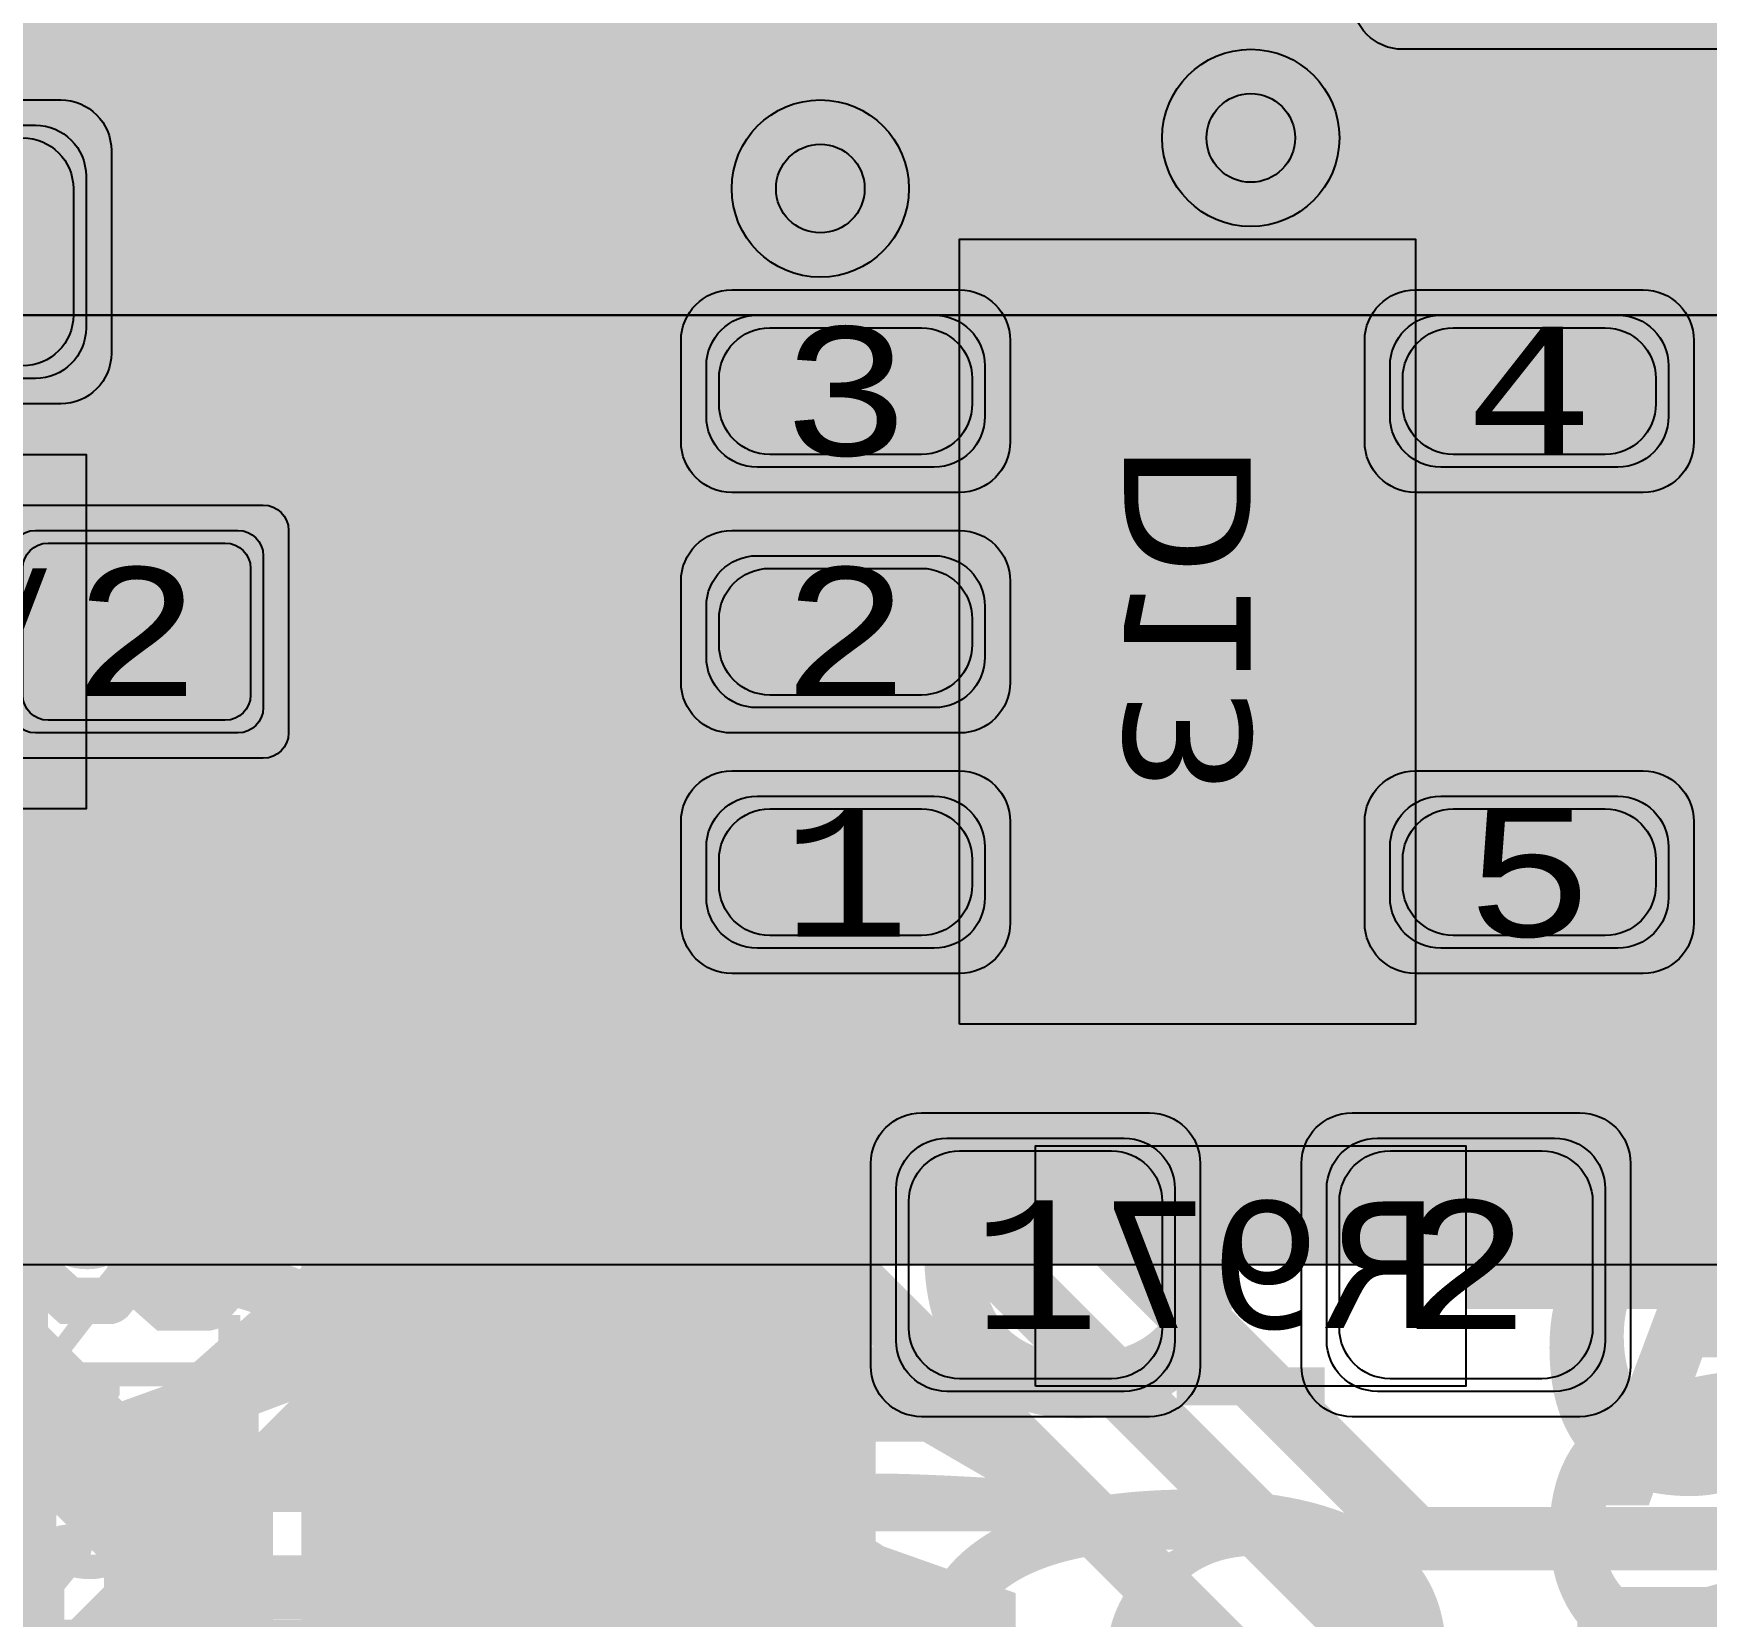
# Model space of a CAD drawing. Extents: x -98 to 119, y -207 to 98.
# Drawn here: x 42.19 to 48.8, y 4.36 to 10.61 of the extents above; entities that cross this region are included whole.
import ezdxf
from ezdxf.enums import TextEntityAlignment as Align

# ---------------------------------------------------------------- set-up
doc = ezdxf.new("R2010")
doc.units = 0
doc.header["$MEASUREMENT"] = 0
for name, color, linetype in [('ASSEMBLY_OUTLINES_BTM', 191, 'CONTINUOUS'), ('ASSEMBLY_PART_NUMBERS_BTM', 191, 'CONTINUOUS'), ('ASSEMBLY_REF_DES_BTM', 191, 'CONTINUOUS'), ('BOARD_OUTLINE', 10, 'CONTINUOUS'), ('DRILL_DRAWING', 21, 'CONTINUOUS'), ('GENERATED_SILKSCREEN_BTM', 255, 'CONTINUOUS'), ('MANUFACTURING_OUTLINES', 10, 'CONTINUOUS'), ('PART_PADS_SMD_BTM', 230, 'CONTINUOUS'), ('PIN_NUMBERS_BTM', 8, 'CONTINUOUS'), ('PIN_NUMBERS_TOP', 8, 'CONTINUOUS'), ('PLACEMENT_OUTLINES_BTM', 222, 'CONTINUOUS'), ('PLANE_DATA_LAYER_BOTTOM', 230, 'CONTINUOUS'), ('PLANE_DATA_LAYER_TOP', 150, 'CONTINUOUS'), ('PLANE_SHAPES_LAYER_BOTTOM', 230, 'CONTINUOUS'), ('PLANE_SHAPES_LAYER_TOP', 150, 'CONTINUOUS'), ('ROUTE_BORDER', 151, 'CONTINUOUS'), ('SILKSCREEN_OUTLINES_BTM', 211, 'CONTINUOUS'), ('SILKSCREEN_REF_DES_BTM', 211, 'CONTINUOUS'), ('SOLDERMASK_PADS_BTM', 12, 'CONTINUOUS'), ('SOLDERPASTE_PADS_BTM', 12, 'CONTINUOUS'), ('TRACES_LAYER_BOTTOM', 230, 'CONTINUOUS'), ('TRACES_LAYER_TOP', 150, 'CONTINUOUS'), ('VIA_HOLES_LAYER_BOTTOM', 30, 'CONTINUOUS'), ('VIA_HOLES_LAYER_TOP', 30, 'CONTINUOUS'), ('VIA_PADS_LAYER_BOTTOM', 230, 'CONTINUOUS'), ('VIA_PADS_LAYER_TOP', 150, 'CONTINUOUS')]:
    doc.layers.add(name, color=color, linetype=linetype)
doc.styles.add('COURIER_NEW', font='COUR.TTF')
doc.styles.add('VERDANA', font='verdana.TTF')
doc.styles.add('VERIBEST_GERBER_0', font='txt')

msp = doc.modelspace()

# ---------------------------------------------------------------- hatches: boundary and pattern name
at = {"layer": 'PLANE_DATA_LAYER_BOTTOM'}
h = msp.add_hatch(color=256, dxfattribs=at)
h.paths.add_polyline_path([(-96.5, 0, -1), (96.5, 0, -1)], flags=0)
h.paths.add_polyline_path([(92.251979, -7.43598, 0.72698816), (92.479659, -3.637852, -0.30860979), (92.431259, -3.566904, -0.00963525), (92.431316, -3.563968, 0.00963501), (92.5, -0.000006), (92.5, 0.000001, 0.05332526), (90.407665, 19.562826, -0.05332692), (90.405941, 19.578942), (90.405941, 19.578943, -0.23821791), (90.436919, 19.640273, 0.66175504), (89.584154, 23.221888, -0.29529758), (89.523137, 23.277841, 0.02240102), (87.08146, 31.194059, -0.0862063), (87.076996, 31.219756), (87.076996, 31.219757, -0.21018391), (87.101696, 31.275919, 0.67938251), (85.774921, 34.749845, -0.30186499), (85.705267, 34.797373, 0.04791583), (77.514669, 50.475005, -0.14530744), (77.502324, 50.516585, -0.1239887), (77.511414, 50.552678, 0.60660899), (75.516892, 53.486368, -0.27423899), (75.44586, 53.517962, 0.02152308), (70.565432, 59.806101, -0.17759524), (70.547363, 59.855368), (70.547363, 59.855369, -0.1118333), (70.5548, 59.888203, 0.66175545), (68.116894, 62.64715, -0.29529737), (68.036725, 62.667806, 0.05833458), (51.722715, 76.687749, -0.24933783), (51.689123, 76.750923), (51.689123, 76.750924, -0.06075989), (51.691357, 76.76924, 0.7149664), (48.509213, 78.818582, -0.31487112), (48.42205, 78.81342, 0.02280668), (41.042088, 82.896302, -0.28513695), (40.999698, 82.964591), (40.999698, 82.964596, -0.00424702), (40.999709, 82.965891, 0.64704661), (37.697353, 84.5176, -0.28975486), (37.616734, 84.505806, 0.05294354), (19.031563, 90.52099, -0.30833592), (18.972104, 90.582877, 0.69698225), (15.284156, 91.27756, -0.30833961), (15.206255, 91.241547, 0.02237069), (6.993138, 92.235275, -0.31520437), (6.925536, 92.290658, 0.71588806), (3.14462, 92.496703, -0.31520526), (3.0714, 92.448994, 0.06346806), (-20.215283, 90.264015, -0.32014225), (-20.296827, 90.298428, 0.72963938), (-23.995319, 89.386755, -0.32014403), (-24.051528, 89.318386, 0.01866354), (-30.645576, 87.275991, -0.30986574), (-30.72878, 87.298418, 0.70117084), (-34.249879, 85.978007, -0.00275269), (-34.249874, 85.977168, -0.30685575), (-34.29782, 85.9064, 0.04916641), (-50.410548, 77.556603, -0.32354836), (-50.499711, 77.561018, 0.73921276), (-53.660594, 75.408706, -0.07516987), (-53.657188, 75.386179), (-53.657188, 75.386178, -0.24247942), (-53.68916, 75.324127, 0.01996774), (-59.527063, 70.80098, -0.29848709), (-59.610009, 70.791065, 0.55672441), (-62.5, 69), (-62.5, 68.999999, 0.08270852), (-62.392031, 68.351756, -0.29848757), (-62.412702, 68.270818, 0.06718659), (-78.279974, 49.27977, -0.27781781), (-78.350169, 49.24438, 0.43635087), (-80.5, 47.25), (-80.5, 47.249999, 0.14146633), (-80.192238, 46.184011, -0.14146588), (-80.180512, 46.143397), (-80.180512, 46.143396, -0.13119073), (-80.190652, 46.105416, 0.01929482), (-83.506407, 39.786053, -0.3122068), (-83.581614, 39.742899, 0.43912347), (-85.75, 37.75, 0.20482962), (-85.131688, 36.303992, -0.20483071), (-85.10813, 36.248899), (-85.10813, 36.248898, -0.10091901), (-85.114214, 36.219062, 0.04809776), (-90.466303, 19.289839, -0.31487042), (-90.530154, 19.230281, 0.71496565), (-91.24073, 15.512631, -0.26937831), (-91.202277, 15.446437), (-91.202277, 15.446436, -0.04192983), (-91.203345, 15.433723, 0.01884133), (-92.106444, 8.523669, -0.32827121), (-92.166453, 8.456161, 0.35402801), (-93.75, 6.5), (-93.75, 6.499999, 0.3147083), (-92.438077, 4.622088, -0.31470689), (-92.388093, 4.55054), (-92.388093, 4.550537, -0.01228575), (-92.388185, 4.546794, 0.01229418), (-92.5, 0.00001), (-92.5, -0.000004, 0.05293339), (-90.438132, -19.421494, -0.32940864), (-90.475468, -19.504015, 0.27173254), (-91.5, -21.25, 0.40159771), (-89.586502, -23.248128, -0.32940451), (-89.516056, -23.305059, 0.02130735), (-87.207653, -30.839509, -0.32217733), (-87.232533, -30.924924, 0.23066593), (-88, -32.499999), (-88, -32.5, 0.43149503), (-85.882787, -34.496562, -0.3221788), (-85.807634, -34.544174, 0.04801617), (-77.643233, -50.277018, -0.30387878), (-77.644537, -50.3618, 0.152519), (-78, -51.499999), (-78, -51.5, 0.48198292), (-75.552374, -53.449264, -0.30388342), (-75.473145, -53.479475, 0.02199125), (-70.483925, -59.90214, -0.3186215), (-70.47622, -59.989968, 0.72539906), (-67.952631, -62.834176, -0.31862421), (-67.866344, -62.852281, 0.06239253), (-50.265124, -77.650932, -0.25435623), (-50.230332, -77.714899), (-50.230332, -77.7149, -0.03445317), (-50.231054, -77.725364, 0.03445193), (-50.25, -78), (-50.25, -78.000001, 0.60330822), (-47.119729, -79.649997, -0.29136265), (-47.037917, -79.64725, 0.02294124), (-39.54278, -83.621879, -0.2900128), (-39.499155, -83.690765), (-39.499155, -83.690766, -0.00713035), (-39.499186, -83.692939, 0.00713296), (-39.5, -83.749994), (-39.5, -83.75, 0.65808296), (-36.126004, -85.203319, -0.29776298), (-36.043963, -85.188513, 0.04901634), (-18.771876, -90.575199, -0.30186131), (-18.712566, -90.635139, 0.67938177), (-15.056336, -91.31372, -0.30186438), (-14.979467, -91.279054, 0.02174912), (-6.993138, -92.235275, -0.31520437), (-6.925536, -92.290658, 0.71588806), (-3.14462, -92.496703, -0.31520526), (-3.0714, -92.448994, 0.06250827), (19.869968, -90.340657, -0.3455664), (19.954737, -90.381493, 0.79435682), (23.75, -89.500001), (23.75, -89.499973, 0.00508686), (23.749586, -89.459281, -0.34558849), (23.806159, -89.384097, 0.02146945), (31.383958, -87.013201, -0.31444693), (31.468175, -87.035889, 0.70013084), (35, -85.75), (35, -85.749988, 0.00909926), (34.998675, -85.677212, -0.00905723), (34.998625, -85.674452), (34.998625, -85.674439, -0.3044722), (35.045955, -85.60392, 0.04798546), (50.721249, -77.353765, -0.31444166), (50.808431, -77.356288, 0.61621831), (54, -75.75), (54, -75.749999, 0.06775817), (53.927211, -75.215343, -0.06775352), (53.924438, -75.194974), (53.924438, -75.194973, -0.24153729), (53.95619, -75.13308, 0.02236582), (60.452055, -70.01285, -0.31311155), (60.538488, -70.003709, 0.71009535), (63.344013, -67.475653, -0.09971759), (63.33807, -67.446151), (63.33807, -67.44615, -0.20692806), (63.362073, -67.390635, 0.05820555), (77.187807, -50.973449, -0.31748667), (77.269693, -50.94147, 0.72222414), (79.294241, -47.729048, -0.17387366), (79.276877, -47.680625, -0.13609457), (79.287761, -47.641379, 0.02052348), (82.926938, -40.980152, -0.3530032), (83.013777, -40.939997, 0.48811211), (85.5, -39), (85.5, -38.999999, 0.2400736), (84.675602, -37.381988, -0.24007295), (84.644192, -37.320342), (84.644192, -37.320341, -0.10410562), (84.650658, -37.289623, 0.05054674), (90.411157, -19.546683, -0.32146983), (90.476988, -19.487077, 0.38127918), (92.25, -17.5, 0.2751437), (91.203224, -15.741772, -0.27514249), (91.163342, -15.674784), (91.163342, -15.674783, -0.04255495), (91.164442, -15.661882, 0.02223578), (92.195155, -7.50356, -0.31919634)], flags=0)
at = {"layer": 'PLANE_DATA_LAYER_TOP'}
h = msp.add_hatch(color=256, dxfattribs=at)
h.paths.add_polyline_path([(48, -1.6738, -0.41421356), (47.9238, -1.75), (43.3262, -1.75, -0.41421356), (43.25, -1.6738), (43.25, 5.749992, 0.41421356), (43.249992, 5.75), (42.38867, 5.75, -0.19891337), (42.334788, 5.772318), (41.003793, 7.103313, -0.13857289), (40.983563, 7.139481, 0.78915542), (39.816437, 7.139481, -0.13857289), (39.796207, 7.103313), (39.715212, 7.022318, -0.19891337), (39.66133, 7), (31.99107, 7, -0.41421356), (31.91487, 7.0762), (31.91487, 7.076201, -0.19890996), (31.937188, 7.130082), (32.220329, 7.413223, 0.19891222), (32.366776, 7.766776), (32.366776, 18.396316, -0.19890996), (32.389094, 18.450197), (33.416579, 19.477682, -0.19891337), (33.470461, 19.5), (34.046107, 19.5, -0.13857401), (34.085987, 19.488731, 0.68080486), (34.97837, 20.15965, -0.06743175), (34.975623, 20.179926, -0.41421356), (35.051823, 20.256126), (37.541395, 20.256126, -0.19891337), (37.595277, 20.233808), (39.02059, 18.808495, -0.19890996), (39.042908, 18.754614), (39.042908, 15.165975, 0.19891237), (39.152743, 14.90081), (39.314695, 14.738859, -0.19890996), (39.337013, 14.684978), (39.337013, 14.684977, -0.26745922), (39.299033, 14.619055, 0.00633186), (39.285984, 14.611268, -0.13856322), (39.246107, 14.6), (37.53867, 14.6, -0.19891337), (37.484788, 14.622318), (34.522318, 17.584788, -0.19890996), (34.5, 17.638669), (34.5, 17.646107, -0.13857401), (34.511269, 17.685987, 0.13857251), (34.6, 18, 1), (33.4, 18, 0.13857251), (33.488731, 17.685987, -0.13857401), (33.5, 17.646107), (33.5, 17.4, 0.19891222), (33.646447, 17.046447), (36.946447, 13.746447, 0.19891222), (37.3, 13.6), (39.246107, 13.6, -0.13857401), (39.285987, 13.588731, 0.42165113), (40.119057, 13.799035, -0.49256871), (40.238859, 13.814695), (40.537003, 13.516551, -0.19890996), (40.559321, 13.46267), (40.559321, 10.178738, 0.19891237), (40.669156, 9.913573), (43.75, 6.83273), (45.477682, 5.105048, -0.19890996), (45.5, 5.051167), (45.5, 4.739242, -0.53839214), (45.393793, 4.669199, 0.5383923), (44, 3.75), (44, 3.749999, 0.96517865), (45.99749, 3.679195, -0.39360831), (46.073499, 3.75), (46.801166, 3.75, -0.19891337), (46.855048, 3.727682), (47.977682, 2.605048, -0.19890996), (48, 2.551167)], flags=0)
h.paths.add_polyline_path([(43.75, 1, -1), (45.75, 1, -1)], flags=0)
at = {"layer": 'PLANE_SHAPES_LAYER_BOTTOM'}
h = msp.add_hatch(color=256, dxfattribs=at)
h.paths.add_polyline_path([(-96.5, 0, -1), (96.5, 0, -1)], flags=0)
h.paths.add_polyline_path([(-92.5, 0, -1), (92.5, 0, -1)], flags=0)
at = {"layer": 'PLANE_SHAPES_LAYER_TOP'}
h = msp.add_hatch(color=256, dxfattribs=at)
h.paths.add_polyline_path([(-96.31345, 0, -1), (96.81345, 0, -1)], flags=0)
h.paths.add_polyline_path([(-92.25, 0, -1), (92.75, 0, -1)], flags=0)
for points in [[(51.75, 9.5), (35.25, 9.5), (35.25, 31), (40, 35.75), (45.4375, 35.75), (51.75, 30.7)], [(59.25, 5.75), (34.5, 5.75), (34.5, 9.5), (53.533003, 9.5), (47.19432, 30.232901), (50.91377, 31.370051), (57.600114, 9.5), (59.25, 9.5)]]:
    msp.add_hatch(color=256, dxfattribs=at).paths.add_polyline_path(points, flags=0)
at = {"layer": 'VIA_HOLES_LAYER_BOTTOM'}
h = msp.add_hatch(color=256, dxfattribs=at)
edge = h.paths.add_edge_path()
edge.add_arc((47, 10.2), 0.175, 0, 360)
h = msp.add_hatch(color=256, dxfattribs=at)
edge = h.paths.add_edge_path()
edge.add_arc((45.3, 10), 0.175, 0, 360)
at = {"layer": 'VIA_HOLES_LAYER_TOP'}
h = msp.add_hatch(color=256, dxfattribs=at)
edge = h.paths.add_edge_path()
edge.add_arc((47, 10.2), 0.175, 0, 360)
h = msp.add_hatch(color=256, dxfattribs=at)
edge = h.paths.add_edge_path()
edge.add_arc((45.3, 10), 0.175, 0, 360)

# ---------------------------------------------------------------- linework, layer by layer
at = {"layer": 'ASSEMBLY_OUTLINES_BTM', "const_width": 0.1}
for points in [[(45.85, 6.7), (45.85, 9.8), (47.65, 9.8), (47.65, 6.7)], [(40.6, 7.55), (40.6, 8.95), (42.4, 8.95), (42.4, 7.55)]]:
    msp.add_lwpolyline(points, close=True, dxfattribs=at)
at = {"layer": 'ASSEMBLY_OUTLINES_BTM'}
msp.add_lwpolyline([(46.15, 5.27), (46.15, 6.22), (47.85, 6.22), (47.85, 5.27)], close=True, dxfattribs=at)
at = {"layer": 'BOARD_OUTLINE', "const_width": 0.1}
msp.add_lwpolyline([(-97.5, 0, -1), (97.5, 0, -1)], format="xyb", close=True, dxfattribs=at)
at = {"layer": 'GENERATED_SILKSCREEN_BTM', "const_width": 0.15}
for points in [[(42.5264, 11.16), (42.5264, 10.4592), (42.6664, 10.4592)], [(42.6664, 10.4592), (42.6728, 10.4576), (42.6768, 10.4544), (42.6784, 10.4488), (42.6792, 10.4424), (42.6784, 10.4368), (42.6768, 10.4312), (42.6728, 10.4272), (42.6664, 10.4264), (42.3544, 10.4264), (42.3488, 10.4272), (42.344, 10.4312), (42.3416, 10.4368), (42.3408, 10.4424), (42.3416, 10.4488), (42.344, 10.4544), (42.3488, 10.4576), (42.3544, 10.4592), (42.4952, 10.4592), (42.4952, 11.2104)], [(44.2592, 11.0928), (44.2592, 10.56), (44.136, 10.4592), (43.8776, 10.4592), (43.7456, 10.5656), (43.7424, 10.5672), (43.7384, 10.568), (43.7344, 10.5672), (43.7304, 10.5648), (43.7264, 10.5616), (43.724, 10.5576), (43.7224, 10.5528), (43.7216, 10.548), (43.7232, 10.5432), (43.7264, 10.5392), (43.8616, 10.4296), (43.8648, 10.428), (43.8656, 10.4272), (43.868, 10.4272), (43.8688, 10.4264), (43.8696, 10.4264), (43.872, 10.4264), (44.1416, 10.4264), (44.1448, 10.4272), (44.148, 10.428), (44.1504, 10.4296)], [(44.1504, 10.4296), (44.2848, 10.5392), (44.2888, 10.5416), (44.2896, 10.5448), (44.2912, 10.548), (44.292, 10.552), (44.292, 11.1008)], [(42.9664, 10.7168), (42.9664, 10.552), (42.9672, 10.548), (42.9688, 10.5448), (42.9696, 10.5416), (42.972, 10.5392), (43.1072, 10.4296), (43.1104, 10.428), (43.1112, 10.4272), (43.1136, 10.4272), (43.1144, 10.4264), (43.1152, 10.4264), (43.1176, 10.4264), (43.3872, 10.4264), (43.3904, 10.4272), (43.3936, 10.428), (43.396, 10.4296)], [(43.396, 10.4296), (43.5312, 10.5392), (43.5336, 10.5408), (43.5352, 10.5432), (43.536, 10.5456), (43.536, 10.548), (43.5352, 10.5536), (43.532, 10.5592), (43.528, 10.5632), (43.5232, 10.5664), (43.5176, 10.5672), (43.512, 10.5656), (43.3816, 10.4592), (43.1232, 10.4592), (42.9984, 10.56), (42.9984, 10.7088)], [(43.8208, 9.1292), (43.8272, 9.1276), (43.8312, 9.1244), (43.8328, 9.1188), (43.8336, 9.1124), (43.8328, 9.1068), (43.8312, 9.1012), (43.8272, 9.0972), (43.8208, 9.0964), (43.5088, 9.0964), (43.5032, 9.0972), (43.4984, 9.1012), (43.496, 9.1068), (43.4952, 9.1124), (43.496, 9.1188), (43.4984, 9.1244), (43.5032, 9.1276), (43.5088, 9.1292), (43.6496, 9.1292), (43.6496, 9.8804), (43.6504, 9.886), (43.6528, 9.89), (43.6568, 9.8924), (43.6624, 9.8932), (43.6664, 9.894), (43.6704, 9.894), (43.6736, 9.8924), (43.6768, 9.8892), (43.8328, 9.67), (43.8344, 9.6668), (43.8352, 9.6644), (43.8352, 9.6588), (43.8328, 9.654), (43.8288, 9.65), (43.824, 9.6468), (43.8184, 9.6452), (43.8152, 9.6452), (43.8128, 9.646), (43.8088, 9.6508), (43.6808, 9.83), (43.6808, 9.1292), (43.8208, 9.1292)], [(43.0976, 9.1204), (43.0992, 9.1148), (43.0984, 9.1092), (43.0952, 9.1044), (43.0904, 9.1012), (43.0848, 9.0996), (43.0792, 9.0988), (43.0744, 9.1004), (43.0704, 9.1052), (42.6392, 9.8724), (42.6376, 9.8764), (42.6376, 9.8796), (42.6376, 9.8828), (42.6392, 9.886), (42.6416, 9.8908), (42.6448, 9.894), (42.6488, 9.8956), (42.6528, 9.8964), (43.1928, 9.8964), (43.1984, 9.8948), (43.2032, 9.8908), (43.2056, 9.886), (43.2064, 9.8796), (43.2056, 9.874), (43.2032, 9.8684), (43.1984, 9.8644), (43.1928, 9.8636), (42.68, 9.8636), (43.0976, 9.1204)], [(44.3728, 9.0964), (44.3944, 9.0964), (44.3992, 9.0972), (44.4032, 9.0996), (44.408, 9.1028), (44.4088, 9.1076), (44.6688, 9.8748), (44.6696, 9.878), (44.6696, 9.8812), (44.6688, 9.8836), (44.6672, 9.886), (44.6624, 9.89), (44.6568, 9.8932), (44.6512, 9.894), (44.6456, 9.8932), (44.6408, 9.8908), (44.6376, 9.8852), (44.384, 9.1308), (44.1288, 9.8852), (44.1256, 9.8908), (44.1208, 9.8932), (44.1152, 9.894), (44.1096, 9.8932), (44.104, 9.89), (44.1, 9.886), (44.0984, 9.8812), (44.0992, 9.8748), (44.3576, 9.1076), (44.36, 9.1028), (44.3648, 9.0996), (44.368, 9.0972), (44.3728, 9.0964)], [(43.69, 7.3616), (43.6884, 7.3656), (43.6876, 7.368), (43.6868, 7.372), (43.6868, 7.7768), (43.6884, 7.7824), (43.6924, 7.7864), (43.6972, 7.7912), (43.7028, 7.7928), (44.4708, 7.7928), (44.4772, 7.7912), (44.4812, 7.7864), (44.486, 7.7824), (44.4868, 7.7768), (44.4868, 7.372), (44.4868, 7.3688), (44.486, 7.3672), (44.4852, 7.3648), (44.4836, 7.3616), (44.374, 7.2264), (44.3708, 7.224), (44.3692, 7.2232), (44.3652, 7.2216), (44.3612, 7.2208), (43.8124, 7.2208), (43.8084, 7.2216), (43.806, 7.2232), (43.8036, 7.2232), (43.8028, 7.224), (43.802, 7.2256), (43.7996, 7.2264), (43.69, 7.3616)], [(43.7196, 7.7592), (43.7196, 7.3776), (43.8204, 7.2528), (44.3532, 7.2528), (44.454, 7.3776), (44.454, 7.7592), (43.7196, 7.7592)], [(44.454, 6.9208), (44.4556, 6.9272), (44.4588, 6.9304), (44.4644, 6.9328), (44.4708, 6.9336), (44.4764, 6.9328), (44.482, 6.9304), (44.486, 6.9272), (44.4868, 6.9208), (44.4868, 6.6088), (44.486, 6.6032), (44.482, 6.5984), (44.4764, 6.596), (44.4708, 6.5952), (44.4644, 6.596), (44.4588, 6.5984), (44.4556, 6.6032), (44.454, 6.6088), (44.454, 6.7496), (43.7028, 6.7496), (43.6972, 6.7504), (43.6932, 6.7528), (43.6908, 6.7568), (43.69, 6.7624), (43.6892, 6.7664), (43.6892, 6.7704), (43.6908, 6.7736), (43.694, 6.7768), (43.9132, 6.9328), (43.9188, 6.9352), (43.9244, 6.9352), (43.9292, 6.9328), (43.9332, 6.9288), (43.9364, 6.924), (43.938, 6.9184), (43.938, 6.9152), (43.9364, 6.9128), (43.9348, 6.9104), (43.9324, 6.9088), (43.7532, 6.7808), (44.454, 6.7808), (44.454, 6.9208)], [(42.2396, 6.3364), (42.238, 6.3308), (42.2348, 6.326), (42.2292, 6.3236), (42.2236, 6.3228), (42.2172, 6.3236), (42.2116, 6.326), (42.2084, 6.3308), (42.2068, 6.3364), (42.2068, 6.8764), (42.2084, 6.882), (42.2124, 6.886), (42.2172, 6.8908), (42.2228, 6.8924), (42.9908, 6.8924), (42.9964, 6.8908), (43.0012, 6.8868), (43.0036, 6.882), (43.0044, 6.8764), (43.0036, 6.87), (43.0012, 6.8644), (42.9964, 6.8604), (42.9908, 6.8588), (42.5868, 6.8588), (42.5868, 6.4964), (42.586, 6.4908), (42.582, 6.486), (42.5764, 6.4836), (42.5708, 6.4828), (42.5644, 6.4836), (42.5588, 6.486), (42.5556, 6.4908), (42.554, 6.4964), (42.554, 6.8588), (42.2396, 6.8588), (42.2396, 6.3364)], [(44.4836, 6.1664), (44.374, 6.3016), (44.37, 6.3056), (44.3676, 6.3064), (44.3652, 6.3064), (44.3596, 6.3056), (44.354, 6.3024), (44.35, 6.2984), (44.3468, 6.2936), (44.346, 6.288), (44.3476, 6.2824), (44.454, 6.152), (44.454, 5.8936), (44.3532, 5.7688), (44.2044, 5.7688), (44.1028, 5.892), (44.1028, 6.0248), (44.1012, 6.0312), (44.098, 6.0352), (44.0924, 6.0376), (44.0868, 6.0384), (44.0812, 6.0376), (44.0756, 6.0352), (44.0724, 6.0312), (44.0708, 6.0248), (44.0708, 5.892), (43.9692, 5.7688), (43.8204, 5.7688), (43.7196, 5.8936), (43.7196, 6.152), (43.826, 6.2824), (43.8276, 6.288), (43.8268, 6.2936), (43.8244, 6.2984), (43.8196, 6.3024), (43.8148, 6.3056), (43.8092, 6.3064), (43.806, 6.3064), (43.8036, 6.3056), (43.7996, 6.3016), (43.69, 6.1664), (43.6892, 6.164), (43.6884, 6.1616), (43.6876, 6.1608), (43.6868, 6.1576), (43.6868, 5.888), (43.6876, 5.884), (43.6884, 5.8824), (43.6892, 5.88), (43.69, 5.8776), (43.7996, 5.7424), (43.8036, 5.74), (43.8068, 5.7392), (43.8092, 5.7376), (43.8124, 5.7368), (43.9772, 5.7368), (43.9796, 5.7376), (43.9852, 5.7392), (43.9892, 5.74), (43.9908, 5.7424), (44.0868, 5.86), (44.1828, 5.7424), (44.1844, 5.7416), (44.186, 5.74), (44.1868, 5.7392), (44.1884, 5.7392), (44.194, 5.7376), (44.1964, 5.7368), (44.3612, 5.7368), (44.3652, 5.7376), (44.3684, 5.7392), (44.3716, 5.74), (44.374, 5.7424), (44.4836, 5.8776), (44.4852, 5.8808), (44.486, 5.8816), (44.486, 5.884), (44.4868, 5.8848), (44.4868, 5.8856), (44.4868, 5.888), (44.4868, 6.1576), (44.486, 6.1608), (44.4852, 6.164), (44.4836, 6.1664)], [(42.3268, 5.5908), (42.2124, 5.694), (42.2084, 5.6996), (42.2068, 5.7052), (42.2068, 6.1204), (42.2084, 6.126), (42.2116, 6.1308), (42.2172, 6.1348), (42.2228, 6.1364), (42.5724, 6.1364), (42.5748, 6.1364), (42.5772, 6.1364), (42.9908, 6.1364), (42.9964, 6.1348), (43.002, 6.1308), (43.006, 6.126), (43.0068, 6.1204), (43.0068, 5.7004), (42.8924, 5.5692), (42.8876, 5.566), (42.8812, 5.5644), (42.71, 5.5644), (42.5772, 5.682), (42.51, 5.598), (42.5068, 5.5956), (42.5028, 5.5932), (42.4988, 5.5916), (42.4964, 5.5908), (42.3268, 5.5908)], [(42.2396, 6.1028), (42.2396, 5.7132), (42.3388, 5.6236), (42.4876, 5.6236), (42.5588, 5.7116), (42.5588, 6.1028), (42.2396, 6.1028)], [(42.5916, 6.1028), (42.5916, 5.714), (42.7236, 5.5964), (42.874, 5.5964), (42.974, 5.7116), (42.974, 6.1028), (42.5916, 6.1028)], [(42.974, 5.2644), (42.9756, 5.2708), (42.9788, 5.274), (42.9844, 5.2764), (42.9908, 5.2772), (42.9964, 5.2764), (43.002, 5.274), (43.006, 5.2708), (43.0068, 5.2644), (43.0068, 4.9524), (43.006, 4.9468), (43.002, 4.942), (42.9964, 4.9396), (42.9908, 4.9388), (42.9844, 4.9396), (42.9788, 4.942), (42.9756, 4.9468), (42.974, 4.9524), (42.974, 5.0932), (42.2228, 5.0932), (42.2172, 5.094), (42.2132, 5.0964), (42.2108, 5.1004), (42.21, 5.106), (42.2092, 5.11), (42.2092, 5.114), (42.2108, 5.1172), (42.214, 5.1204), (42.4332, 5.2764), (42.4388, 5.2788), (42.4444, 5.2788), (42.4492, 5.2764), (42.4532, 5.2724), (42.4564, 5.2676), (42.458, 5.262), (42.458, 5.2588), (42.4564, 5.2564), (42.4548, 5.254), (42.4524, 5.2524), (42.2732, 5.1244), (42.974, 5.1244), (42.974, 5.2644)], [(43.82, 4.4704), (43.8216, 4.4648), (43.8208, 4.4592), (43.8176, 4.4544), (43.8128, 4.4512), (43.8072, 4.4496), (43.8016, 4.4488), (43.7968, 4.4504), (43.7928, 4.4552), (43.3616, 5.2224), (43.36, 5.2264), (43.36, 5.2296), (43.36, 5.2328), (43.3616, 5.236), (43.364, 5.2408), (43.3672, 5.244), (43.3712, 5.2456), (43.3752, 5.2464), (43.9152, 5.2464), (43.9208, 5.2448), (43.9256, 5.2408), (43.928, 5.236), (43.9288, 5.2296), (43.928, 5.224), (43.9256, 5.2184), (43.9208, 5.2144), (43.9152, 5.2136), (43.4024, 5.2136), (43.82, 4.4704)], [(44.5448, 4.4496), (44.6792, 4.5592), (44.6816, 4.5608), (44.6832, 4.5632), (44.684, 4.568), (44.6832, 4.5736), (44.6808, 4.5792), (44.6768, 4.5832), (44.672, 4.5864), (44.6664, 4.5872), (44.6608, 4.5856), (44.5304, 4.4792), (44.272, 4.4792), (44.1472, 4.58), (44.1472, 4.8672), (44.256, 4.7792), (44.2592, 4.7776), (44.26, 4.7768), (44.2624, 4.776), (44.2656, 4.776), (44.5352, 4.776), (44.5384, 4.776), (44.5432, 4.7776), (44.5448, 4.7792), (44.6792, 4.888), (44.6816, 4.8888), (44.6824, 4.8904), (44.684, 4.8928), (44.6856, 4.8984), (44.6864, 4.9016), (44.6864, 5.1208), (44.6856, 5.1248), (44.684, 5.128), (44.6824, 5.1304), (44.6816, 5.1312), (44.6792, 5.1336), (44.5448, 5.2432), (44.5416, 5.244), (44.54, 5.2448), (44.5384, 5.2456), (44.5352, 5.2464), (44.2656, 5.2464), (44.2624, 5.2456), (44.2608, 5.2448), (44.2584, 5.244), (44.2552, 5.2432), (44.1208, 5.1336), (44.1184, 5.1296), (44.1176, 5.1264), (44.116, 5.124), (44.1152, 5.1208), (44.1152, 4.572), (44.116, 4.5696), (44.1176, 4.564), (44.1184, 4.5624), (44.1208, 4.5592), (44.2552, 4.4496), (44.2592, 4.448), (44.26, 4.4472), (44.2624, 4.4472), (44.2632, 4.4464), (44.264, 4.4464), (44.2656, 4.4464), (44.5352, 4.4464), (44.5384, 4.4472), (44.5416, 4.448), (44.5448, 4.4496)], [(44.6536, 5.1128), (44.6536, 4.9096), (44.5304, 4.808), (44.272, 4.808), (44.1472, 4.9096), (44.1472, 5.1128), (44.272, 5.2136), (44.5304, 5.2136), (44.6536, 5.1128)], [(44.876, 4.9424), (44.8736, 4.944), (44.8728, 4.948), (44.8712, 4.952), (44.8704, 4.956), (44.8704, 5.1208), (44.8712, 5.1248), (44.8728, 5.1272), (44.8728, 5.1296), (44.8736, 5.1304), (44.8752, 5.1312), (44.876, 5.1328), (45.012, 5.2432), (45.016, 5.2448), (45.0192, 5.2456), (45.0224, 5.2464), (45.4256, 5.2464), (45.4328, 5.2448), (45.4376, 5.2408), (45.4416, 5.236), (45.4432, 5.2304), (45.4432, 4.4624), (45.4416, 4.456), (45.4376, 4.452), (45.4328, 4.4496), (45.4272, 4.4488), (45.4208, 4.4496), (45.4152, 4.452), (45.4112, 4.456), (45.4096, 4.4624), (45.4096, 4.8304), (45.0336, 4.8304), (44.9024, 4.4576), (44.8992, 4.452), (44.8936, 4.4488), (44.888, 4.448), (44.8824, 4.4496), (44.8776, 4.452), (44.8736, 4.456), (44.872, 4.4616), (44.8728, 4.468), (45.004, 4.8408), (44.876, 4.9424)], [(45.4096, 5.2136), (45.0272, 5.2136), (44.9024, 5.1128), (44.9024, 4.964), (45.0272, 4.8624), (45.4096, 4.8624), (45.4096, 5.2136)], [(42.2396, 4.2372), (42.2396, 4.4956), (42.346, 4.626), (42.3476, 4.6316), (42.3468, 4.6364), (42.3444, 4.642), (42.3396, 4.6452), (42.3348, 4.6484), (42.3292, 4.6492), (42.3236, 4.6484), (42.3196, 4.6444), (42.21, 4.51), (42.2092, 4.5068), (42.2084, 4.5044), (42.2076, 4.5036), (42.2068, 4.5004), (42.2068, 4.2308)], [(43.0068, 4.0964), (43.0068, 4.6356), (43.0052, 4.642), (43.0012, 4.646), (42.9972, 4.65), (42.9908, 4.6516), (42.8812, 4.6516), (42.8788, 4.6508), (42.8732, 4.6492), (42.8708, 4.6476), (42.8692, 4.646), (42.8676, 4.6444), (42.434, 4.1124)], [(42.4556, 4.086), (42.8884, 4.6188), (42.974, 4.6188), (42.974, 4.0964)]]:
    msp.add_lwpolyline(points, dxfattribs=at)
for points in [[(46.8564, 9.799995), (45.850005, 9.799995), (45.850005, 9.556172, 0.00000979), (45.849995, 9.556176), (45.849995, 9.8, -0.41421356), (45.85, 9.800005), (46.856372, 9.800005, 0.00001749), (46.8564, 9.799995)], [(47.650005, 9.556176, 0.00000979), (47.649995, 9.556172), (47.649995, 9.799995), (47.1436, 9.799995, 0.00001749), (47.143628, 9.800005), (47.65, 9.800005, -0.41421356), (47.650005, 9.8), (47.650005, 9.556176)], [(42.400005, 8.725), (42.399995, 8.725), (42.399995, 8.949995), (40.600005, 8.949995), (40.600005, 8.725), (40.599995, 8.725), (40.599995, 8.95, -0.41421356), (40.6, 8.950005), (42.4, 8.950005, -0.41421356), (42.400005, 8.95), (42.400005, 8.725)], [(45.850005, 8.606172, 0.00000979), (45.849995, 8.606176), (45.849995, 8.843824, 0.00000979), (45.850005, 8.843828), (45.850005, 8.606172)], [(47.650005, 7.656176, 0.00000979), (47.649995, 7.656172), (47.649995, 8.843828, 0.00000979), (47.650005, 8.843824), (47.650005, 7.656176)], [(45.850005, 7.656172, 0.00000979), (45.849995, 7.656176), (45.849995, 7.893824, 0.00000979), (45.850005, 7.893828), (45.850005, 7.656172)], [(42.400005, 7.55, -0.41421356), (42.4, 7.549995), (40.6, 7.549995, -0.41421356), (40.599995, 7.55), (40.599995, 7.775), (40.600005, 7.775), (40.600005, 7.550005), (42.399995, 7.550005), (42.399995, 7.775), (42.400005, 7.775), (42.400005, 7.55)], [(47.650005, 6.7, -0.41421356), (47.65, 6.699995), (45.85, 6.699995, -0.41421356), (45.849995, 6.7), (45.849995, 6.943824, 0.00000979), (45.850005, 6.943828), (45.850005, 6.700005), (47.649995, 6.700005), (47.649995, 6.943828, 0.00000979), (47.650005, 6.943824), (47.650005, 6.7)], [(47.283844, 6.220005, 0.00001164), (47.283836, 6.219995), (46.716164, 6.219995, 0.00001164), (46.716156, 6.220005), (47.283844, 6.220005)], [(47.292098, 5.269995), (46.707902, 5.269995, 0.00001223), (46.707911, 5.270005), (47.292089, 5.270005, 0.00001223), (47.292098, 5.269995)]]:
    msp.add_lwpolyline(points, format="xyb", dxfattribs=at)
at = {"layer": 'MANUFACTURING_OUTLINES'}
msp.add_circle((0, 0), 97.575405, dxfattribs=at)
at = {"layer": 'PART_PADS_SMD_BTM'}
for points in [[(42.4, 9.45, -0.41421356), (42.2, 9.25), (41.5, 9.25, -0.41421356), (41.3, 9.45), (41.3, 10.05, -0.41421356), (41.5, 10.25), (42.2, 10.25, -0.41421356), (42.4, 10.05)], [(44.85, 9.3, -0.41421356), (45.05, 9.5), (45.75, 9.5, -0.41421356), (45.95, 9.3), (45.95, 9.1, -0.41421356), (45.75, 8.9), (45.05, 8.9, -0.41421356), (44.85, 9.1)], [(47.55, 9.3, -0.41421356), (47.75, 9.5), (48.45, 9.5, -0.41421356), (48.65, 9.3), (48.65, 9.1, -0.41421356), (48.45, 8.9), (47.75, 8.9, -0.41421356), (47.55, 9.1)], [(42.1, 8.55, -0.41421356), (42.2, 8.65), (43, 8.65, -0.41421356), (43.1, 8.55), (43.1, 7.95, -0.41421356), (43, 7.85), (42.2, 7.85, -0.41421356), (42.1, 7.95)], [(44.85, 8.35, -0.41421356), (45.05, 8.55), (45.75, 8.55, -0.41421356), (45.95, 8.35), (45.95, 8.15, -0.41421356), (45.75, 7.95), (45.05, 7.95, -0.41421356), (44.85, 8.15)], [(44.85, 7.4, -0.41421356), (45.05, 7.6), (45.75, 7.6, -0.41421356), (45.95, 7.4), (45.95, 7.2, -0.41421356), (45.75, 7), (45.05, 7, -0.41421356), (44.85, 7.2)], [(47.55, 7.4, -0.41421356), (47.75, 7.6), (48.45, 7.6, -0.41421356), (48.65, 7.4), (48.65, 7.2, -0.41421356), (48.45, 7), (47.75, 7, -0.41421356), (47.55, 7.2)], [(45.6, 6.05, -0.41421356), (45.8, 6.25), (46.5, 6.25, -0.41421356), (46.7, 6.05), (46.7, 5.45, -0.41421356), (46.5, 5.25), (45.8, 5.25, -0.41421356), (45.6, 5.45)], [(47.3, 6.05, -0.41421356), (47.5, 6.25), (48.2, 6.25, -0.41421356), (48.4, 6.05), (48.4, 5.45, -0.41421356), (48.2, 5.25), (47.5, 5.25, -0.41421356), (47.3, 5.45)]]:
    msp.add_lwpolyline(points, format="xyb", close=True, dxfattribs=at)
at = {"layer": 'PLACEMENT_OUTLINES_BTM'}
for points in [[(45.85, 6.7), (45.85, 9.8), (47.65, 9.8), (47.65, 6.7)], [(40.6, 7.55), (40.6, 8.95), (42.4, 8.95), (42.4, 7.55)], [(46.15, 5.27), (46.15, 6.22), (47.85, 6.22), (47.85, 5.27)]]:
    msp.add_lwpolyline(points, close=True, dxfattribs=at)
at = {"layer": 'PLANE_SHAPES_LAYER_TOP'}
for points in [[(51.75, 9.5), (35.25, 9.5), (35.25, 31), (40, 35.75), (45.4375, 35.75), (51.75, 30.7)], [(59.25, 5.75), (34.5, 5.75), (34.5, 9.5), (53.533003, 9.5), (47.19432, 30.232901), (50.91377, 31.370051), (57.600114, 9.5), (59.25, 9.5)]]:
    msp.add_lwpolyline(points, close=True, dxfattribs=at)
for points in [[(41.25, -20.5), (42.25, -20.5), (41.25, 5.75), (42.25, 5.75)], [(43.25, -1.75), (45.5, -1.75), (43.25, 5.75), (45.5, 5.75)]]:
    msp.add_solid(points, dxfattribs=at)
at = {"layer": 'ROUTE_BORDER'}
msp.add_circle((0, 0), 96.5, dxfattribs=at)
at = {"layer": 'SILKSCREEN_OUTLINES_BTM'}
for points in [[(45.85, 6.7), (45.85, 9.8), (47.65, 9.8), (47.65, 6.7)], [(40.6, 7.55), (40.6, 8.95), (42.4, 8.95), (42.4, 7.55)], [(46.15, 5.27), (46.15, 6.22), (47.85, 6.22), (47.85, 5.27)]]:
    msp.add_lwpolyline(points, close=True, dxfattribs=at)
at = {"layer": 'SOLDERMASK_PADS_BTM'}
for points in [[(47.4, 11.85, -0.41421356), (47.6, 12.05), (48.9, 12.05, -0.41421356), (49.1, 11.85), (49.1, 10.75, -0.41421356), (48.9, 10.55), (47.6, 10.55, -0.41421356), (47.4, 10.75)], [(42.5, 9.35, -0.41421356), (42.3, 9.15), (41.4, 9.15, -0.41421356), (41.2, 9.35), (41.2, 10.15, -0.41421356), (41.4, 10.35), (42.3, 10.35, -0.41421356), (42.5, 10.15)], [(44.75, 9.4, -0.41421356), (44.95, 9.6), (45.85, 9.6, -0.41421356), (46.05, 9.4), (46.05, 9, -0.41421356), (45.85, 8.8), (44.95, 8.8, -0.41421356), (44.75, 9)], [(47.45, 9.4, -0.41421356), (47.65, 9.6), (48.55, 9.6, -0.41421356), (48.75, 9.4), (48.75, 9, -0.41421356), (48.55, 8.8), (47.65, 8.8, -0.41421356), (47.45, 9)], [(42, 8.65, -0.41421356), (42.1, 8.75), (43.1, 8.75, -0.41421356), (43.2, 8.65), (43.2, 7.85, -0.41421356), (43.1, 7.75), (42.1, 7.75, -0.41421356), (42, 7.85)], [(44.75, 8.45, -0.41421356), (44.95, 8.65), (45.85, 8.65, -0.41421356), (46.05, 8.45), (46.05, 8.05, -0.41421356), (45.85, 7.85), (44.95, 7.85, -0.41421356), (44.75, 8.05)], [(44.75, 7.5, -0.41421356), (44.95, 7.7), (45.85, 7.7, -0.41421356), (46.05, 7.5), (46.05, 7.1, -0.41421356), (45.85, 6.9), (44.95, 6.9, -0.41421356), (44.75, 7.1)], [(47.45, 7.5, -0.41421356), (47.65, 7.7), (48.55, 7.7, -0.41421356), (48.75, 7.5), (48.75, 7.1, -0.41421356), (48.55, 6.9), (47.65, 6.9, -0.41421356), (47.45, 7.1)], [(45.5, 6.15, -0.41421356), (45.7, 6.35), (46.6, 6.35, -0.41421356), (46.8, 6.15), (46.8, 5.35, -0.41421356), (46.6, 5.15), (45.7, 5.15, -0.41421356), (45.5, 5.35)], [(47.2, 6.15, -0.41421356), (47.4, 6.35), (48.3, 6.35, -0.41421356), (48.5, 6.15), (48.5, 5.35, -0.41421356), (48.3, 5.15), (47.4, 5.15, -0.41421356), (47.2, 5.35)]]:
    msp.add_lwpolyline(points, format="xyb", close=True, dxfattribs=at)
at = {"layer": 'SOLDERPASTE_PADS_BTM'}
for points in [[(42.35, 9.5, -0.41421356), (42.15, 9.3), (41.55, 9.3, -0.41421356), (41.35, 9.5), (41.35, 10, -0.41421356), (41.55, 10.2), (42.15, 10.2, -0.41421356), (42.35, 10)], [(44.9, 9.25, -0.41421356), (45.1, 9.45), (45.7, 9.45, -0.41421356), (45.9, 9.25), (45.9, 9.15, -0.41421356), (45.7, 8.95), (45.1, 8.95, -0.41421356), (44.9, 9.15)], [(47.6, 9.25, -0.41421356), (47.8, 9.45), (48.4, 9.45, -0.41421356), (48.6, 9.25), (48.6, 9.15, -0.41421356), (48.4, 8.95), (47.8, 8.95, -0.41421356), (47.6, 9.15)], [(42.15, 8.5, -0.41421356), (42.25, 8.6), (42.95, 8.6, -0.41421356), (43.05, 8.5), (43.05, 8, -0.41421356), (42.95, 7.9), (42.25, 7.9, -0.41421356), (42.15, 8)], [(44.9, 8.3, -0.41421356), (45.1, 8.5), (45.7, 8.5, -0.41421356), (45.9, 8.3), (45.9, 8.2, -0.41421356), (45.7, 8), (45.1, 8, -0.41421356), (44.9, 8.2)], [(44.9, 7.35, -0.41421356), (45.1, 7.55), (45.7, 7.55, -0.41421356), (45.9, 7.35), (45.9, 7.25, -0.41421356), (45.7, 7.05), (45.1, 7.05, -0.41421356), (44.9, 7.25)], [(47.6, 7.35, -0.41421356), (47.8, 7.55), (48.4, 7.55, -0.41421356), (48.6, 7.35), (48.6, 7.25, -0.41421356), (48.4, 7.05), (47.8, 7.05, -0.41421356), (47.6, 7.25)], [(45.65, 6, -0.41421356), (45.85, 6.2), (46.45, 6.2, -0.41421356), (46.65, 6), (46.65, 5.5, -0.41421356), (46.45, 5.3), (45.85, 5.3, -0.41421356), (45.65, 5.5)], [(47.35, 6, -0.41421356), (47.55, 6.2), (48.15, 6.2, -0.41421356), (48.35, 6), (48.35, 5.5, -0.41421356), (48.15, 5.3), (47.55, 5.3, -0.41421356), (47.35, 5.5)]]:
    msp.add_lwpolyline(points, format="xyb", close=True, dxfattribs=at)
at = {"layer": 'TRACES_LAYER_BOTTOM'}
for points, const_width in [([(45.4, 8.25), (44.575, 8.25), (44.429, 8.396), (44.429, 12.445467), (44.425, 12.449467), (44.425, 14.958884), (44.058884, 15.325), (43.541116, 15.325), (43.540692, 15.324576), (21.182142, 15.324576), (21.181718, 15.325), (20.325, 15.325), (20.1, 15.1), (19.3, 15.1)], 0.25), ([(38.2, 3.3), (38.54894, 2.95106), (42.502189, 2.95106), (43.969563, 4.418434), (43.969563, 5.161414), (43.979, 5.170851), (43.979, 12.25907), (43.975, 12.26307), (43.975, 12.786397), (43.511397, 13.25), (43.375, 13.25), (43.3, 13.325), (43.3, 14)], 0.35), ([(29.9, -1.9), (30.441942, -1.358058), (30.813694, -1.358058), (36.184547, 4.012795), (38.468271, 4.012795), (38.906066, 3.575), (41.746752, 3.575), (43.529, 5.357248), (43.529, 12.072673), (43.525, 12.076673), (43.525, 12.6), (43.325, 12.8), (42.7, 12.8)], 0.25), ([(45.75, 11.4), (45.75, 11.35), (46.458058, 10.641942), (46.558058, 10.641942), (47, 10.2)], 0.35), ([(47, 10.2), (47, 9.475), (47.275, 9.2), (48.1, 9.2)], 0.35), ([(45.4, 9.2), (45.4, 9.9), (45.3, 10)], 0.35), ([(42.6, 8.25), (42.6, 9), (41.85, 9.75)], 0.35), ([(45.4, 7.3), (45.4, 8.25)], 0.35), ([(46.15, 5.75), (45.4, 6.5), (45.4, 7.3)], 0.35), ([(48.1, 7.3), (48.475, 7.3), (48.725, 7.05), (49.75, 7.05)], 0.35), ([(49.2, 5.75), (47.85, 5.75)], 0.35)]:
    msp.add_lwpolyline(points, dxfattribs=dict(at, const_width=const_width))
at = {"layer": 'TRACES_LAYER_TOP'}
for points, const_width in [([(53.5, 2.85), (51.681615, 4.668385), (47.64836, 4.668385), (41.775, 10.541745), (41.775, 13.940256), (40.217908, 15.497348), (40.217908, 20.793109), (38.36024, 22.650777), (38.36024, 25.93976), (35.6, 28.7)], 0.25), ([(30.7, 21.3), (31.325, 21.3), (31.993874, 20.631126), (37.728289, 20.631126), (39.417908, 18.941507), (39.417908, 15.165976), (40.934321, 13.649563), (40.934321, 10.178739), (48.26306, 2.85), (49.25, 2.85)], 0.25), ([(39.1, 20.4), (39.817908, 19.682092), (39.817908, 15.331662), (41.375, 13.77457), (41.375, 10.376059), (47.620321, 4.130738), (50.219262, 4.130738), (51.5, 2.85)], 0.25), ([(49.2, 5.8), (49.2, 6.825254), (46.142249, 9.883005), (46.142249, 10.542249), (46.9, 11.3)], 0.5), ([(47, 10.2), (50.611456, 6.588544), (52.52747, 6.588544), (55.35, 3.766014), (55.35, -3.75)], 0.5), ([(41.032389, 6.367611), (42.721229, 4.678771), (42.721229, -6.621229), (44.35, -8.25), (44.4, -8.25)], 0.5)]:
    msp.add_lwpolyline(points, dxfattribs=dict(at, const_width=const_width))
at = {"layer": 'VIA_HOLES_LAYER_BOTTOM'}
for centre in [(47, 10.2), (45.3, 10)]:
    msp.add_circle(centre, 0.175, dxfattribs=at)
at = {"layer": 'VIA_HOLES_LAYER_TOP'}
for centre in [(47, 10.2), (45.3, 10)]:
    msp.add_circle(centre, 0.175, dxfattribs=at)
at = {"layer": 'VIA_PADS_LAYER_BOTTOM'}
for centre in [(47, 10.2), (45.3, 10)]:
    msp.add_circle(centre, 0.35, dxfattribs=at)
at = {"layer": 'VIA_PADS_LAYER_TOP'}
for centre in [(47, 10.2), (45.3, 10)]:
    msp.add_circle(centre, 0.35, dxfattribs=at)

# ---------------------------------------------------------------- texts
at = {"layer": 'ASSEMBLY_PART_NUMBERS_BTM', "style": 'VERIBEST_GERBER_0', "text_generation_flag": 2}
for s, p in [('SN74AHCT1G00DBVR', (41.54, 31)), ('ULN2003ADR', (43.71, 24.75)), ('APT2012CGCK', (48.21, 16)), ('ERJ-3EKF6200V', (42.71, 16)), ('APT2012SRCPRV', (48.21, 12.25)), ('QBLP631-IW', (45.71, 12.25)), ('ERJ-3EKF6200V', (48.29, 12.25)), ('SN74LVC1G08DBVR', (44.21, 8.25)), ('MMZ1608A182B', (44.04, 5.5)), ('ERJ-3EKF10R0V', (42.04, 5.25))]:
    msp.add_text(s, height=2.032, rotation=90, dxfattribs=at).set_placement(p, align=Align.TOP_LEFT)
for p in [(47, 8.29), (53.5, 8.29)]:
    msp.add_text('ERJ-3EKF4701V', height=2.032, dxfattribs=at).set_placement(p, align=Align.TOP_LEFT)
at = {"layer": 'ASSEMBLY_REF_DES_BTM', "style": 'VERDANA', "text_generation_flag": 2}
msp.add_text('D13', height=0.5, rotation=90, dxfattribs=at).set_placement((46.5, 9), align=Align.TOP_LEFT)
for s, height, p in [('V17', 0.4, (42.25, 8.5)), ('R97', 0.5, (47.75, 6))]:
    msp.add_text(s, height=height, dxfattribs=at).set_placement(p, align=Align.TOP_LEFT)
at = {"layer": 'DRILL_DRAWING', "style": 'VERIBEST_GERBER_0'}
for s, p in [('A', (46.9, 11.3)), ('A', (47, 10.2)), ('A', (45.3, 10)), ('A', (49.2, 5.8)), ('R', (45, 3.75))]:
    msp.add_text(s, height=2, dxfattribs=at).set_placement(p, align=Align.MIDDLE_CENTER)
at = {"layer": 'PIN_NUMBERS_BTM', "style": 'COURIER_NEW'}
for s, p in [('3', (45.4, 9.2)), ('4', (48.1, 9.2)), ('2', (42.6, 8.25)), ('2', (45.4, 8.25)), ('1', (45.4, 7.3)), ('5', (48.1, 7.3)), ('1', (46.15, 5.75)), ('2', (47.85, 5.75))]:
    msp.add_text(s, height=0.508, dxfattribs=at).set_placement(p, align=Align.MIDDLE_CENTER)
at = {"layer": 'PIN_NUMBERS_TOP', "style": 'COURIER_NEW'}
for s, p in [('3', (45.4, 9.2)), ('4', (48.1, 9.2)), ('2', (42.6, 8.25)), ('2', (45.4, 8.25)), ('1', (45.4, 7.3)), ('5', (48.1, 7.3)), ('1', (46.15, 5.75)), ('2', (47.85, 5.75))]:
    msp.add_text(s, height=0.508, dxfattribs=at).set_placement(p, align=Align.MIDDLE_CENTER)
at = {"layer": 'SILKSCREEN_REF_DES_BTM', "style": 'VERIBEST_GERBER_0', "text_generation_flag": 2}
for s, p in [('C31', (44.4, 11.24)), ('V17', (44.8, 9.91)), ('R97', (45.55, 5.26))]:
    msp.add_text(s, height=0.8, dxfattribs=at).set_placement(p, align=Align.TOP_LEFT)
for s, p in [('D13', (43.69, 7.9)), ('FB12', (42.21, 7))]:
    msp.add_text(s, height=0.8, rotation=90, dxfattribs=at).set_placement(p, align=Align.TOP_LEFT)

doc.saveas('drawing.dxf')
